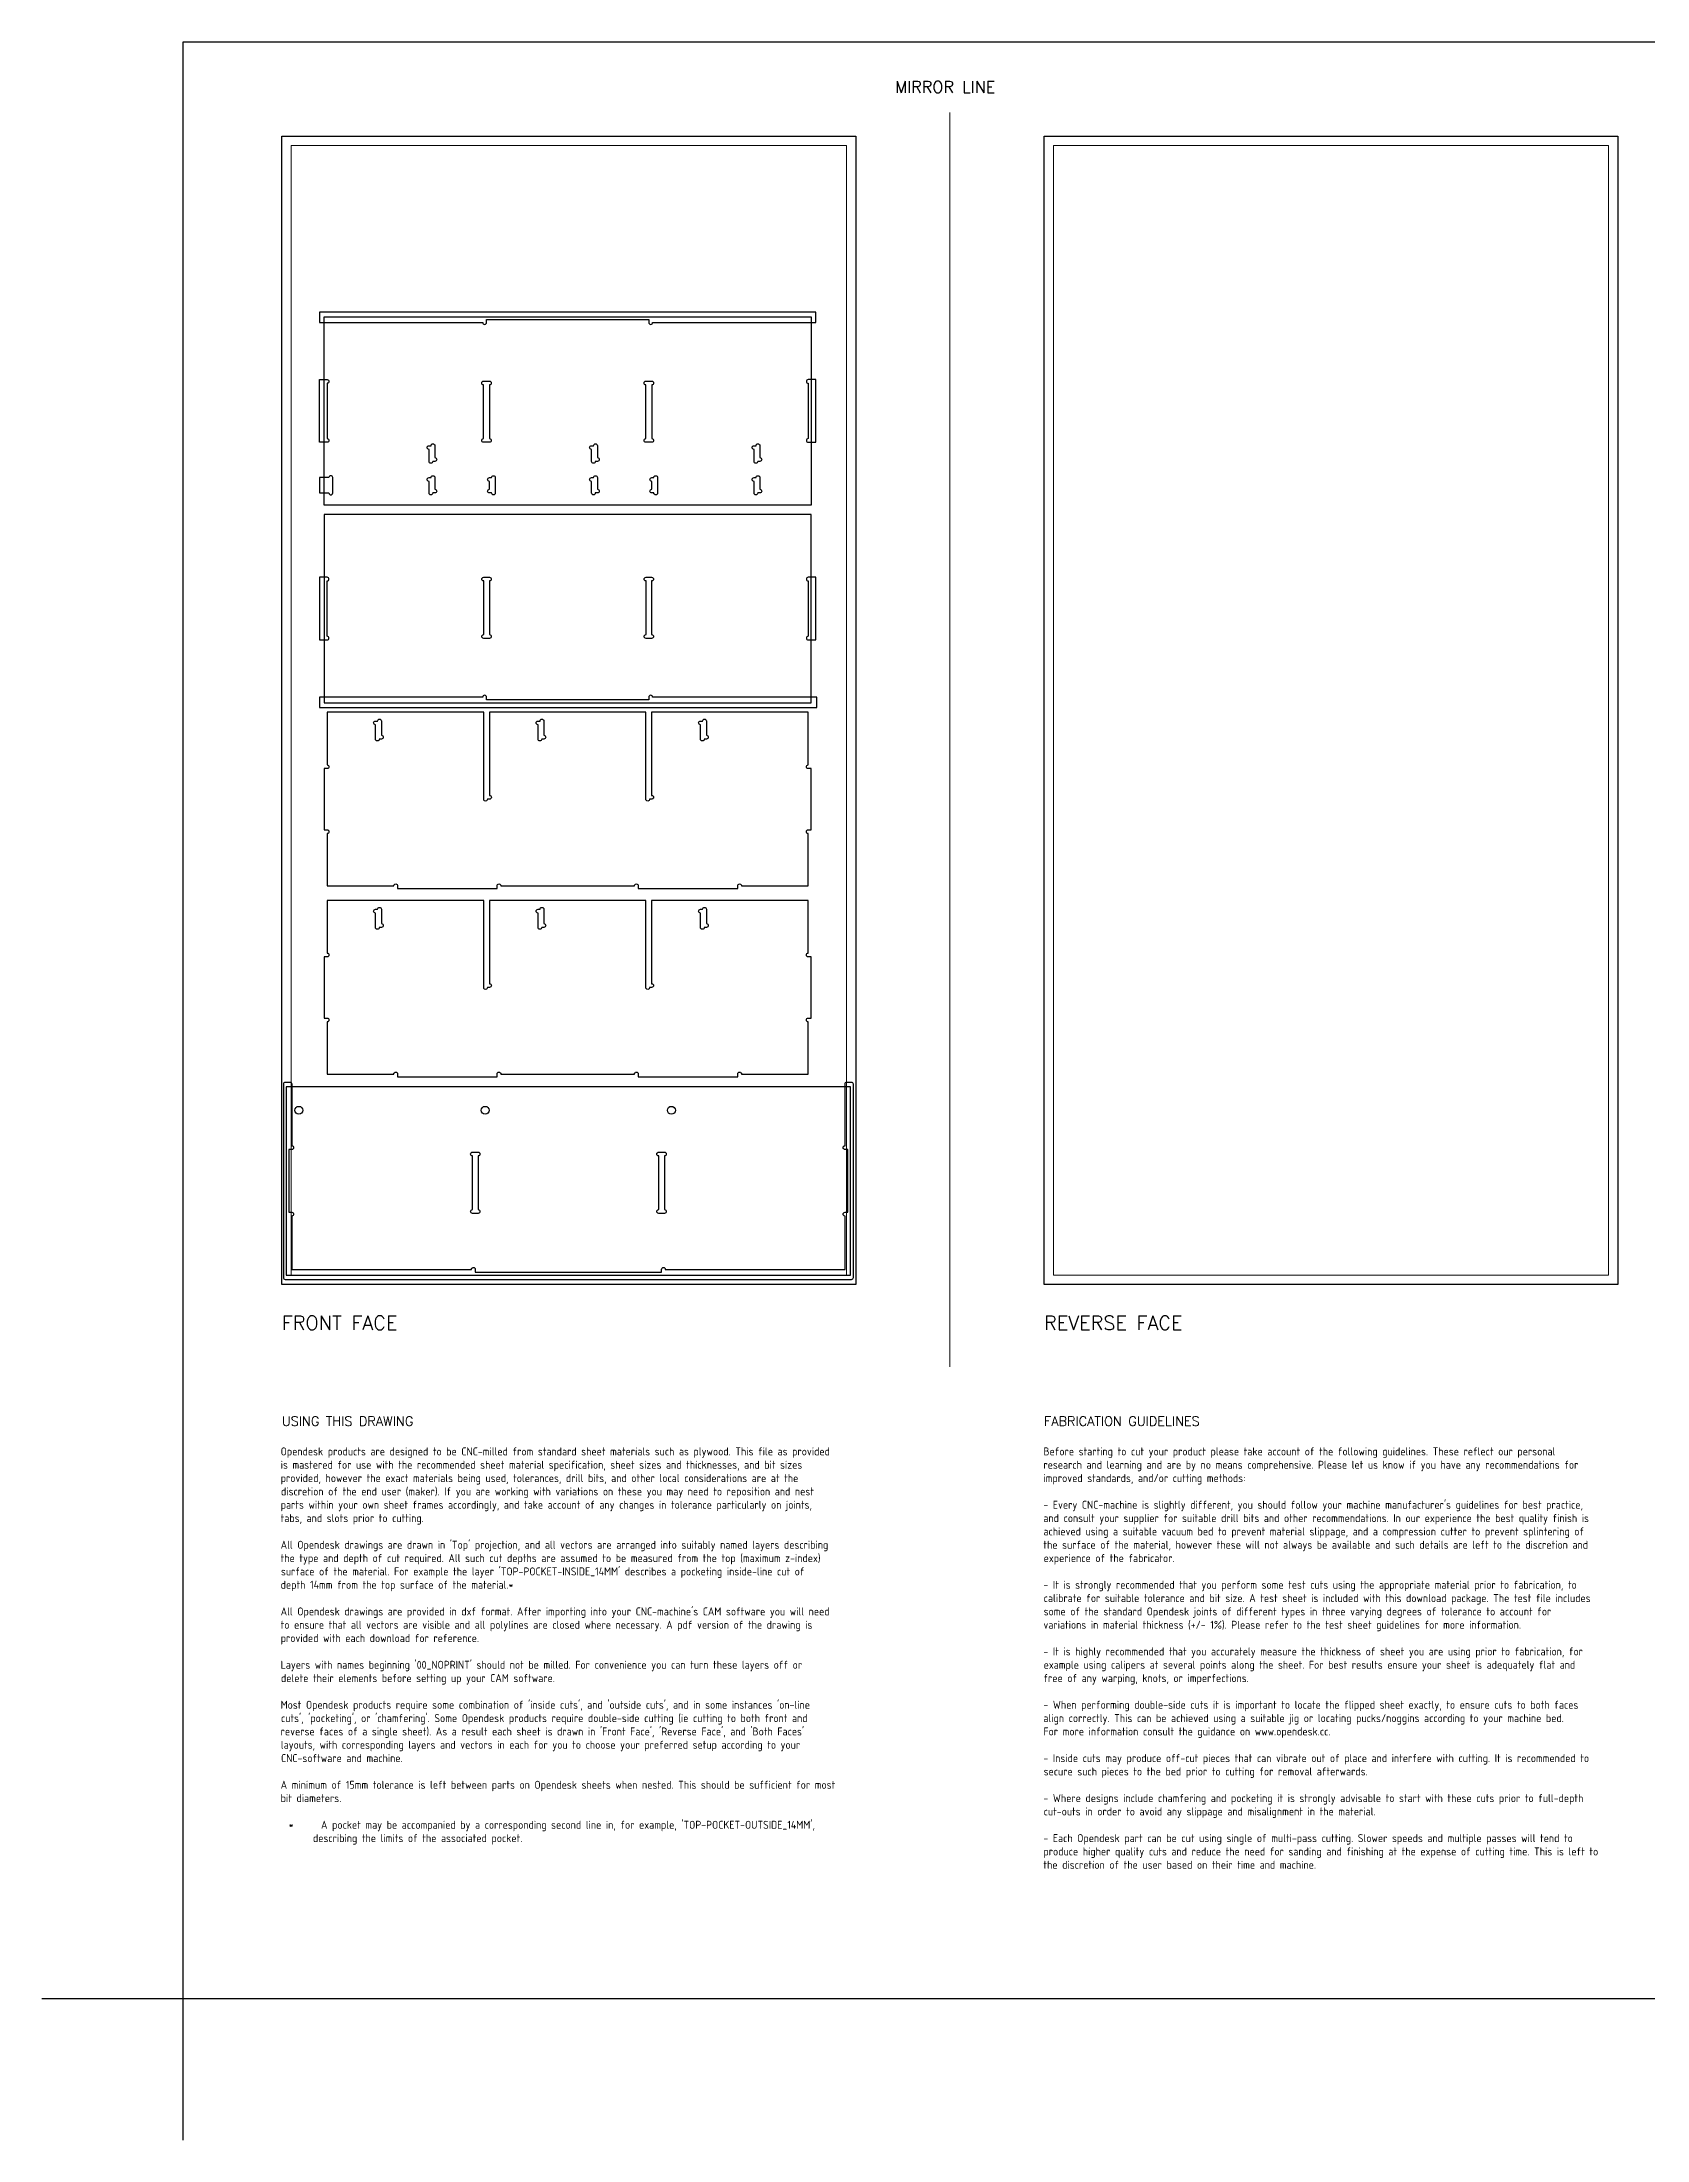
# Model space of a CAD drawing. Header units: millimetres. Extents: x -300 to 5880, y -300 to 4158.
# Drawn here: x -300 to 3112, y -300 to 4158 of the extents above; entities that cross this region are included whole.
import ezdxf
from ezdxf.enums import TextEntityAlignment as Align

# ---------------------------------------------------------------- set-up
doc = ezdxf.new("R2010")
doc.units = ezdxf.units.MM
doc.layers.add('00-NOPRINT_TEXT', color=7, linetype='Continuous', lineweight=25)
doc.layers.add('00_NOPRINT_TOLERANCE', color=7, linetype='Continuous', lineweight=5)
for name, color, linetype, lineweight, true_color in [('BOARD_$TH-NOMINAL', 3, 'Continuous', 30, 0x00ff00), ('TOP-CUT-OUTSIDE_12.000MM', 60, 'Continuous', 25, 0xa0ff00), ('TOP-HOLE-16.063MM-DIAM_4.000MM', 190, 'Continuous', 25, 0x7e00ff), ('TOP-POCKET-INSIDE_6.000MM', 6, 'Continuous', 25, 0xff00e0)]:
    doc.layers.add(name, color=color, linetype=linetype, lineweight=lineweight, true_color=true_color)
doc.styles.add('OD-ISOCP-17_240', font='isocp.shx')
doc.styles.add('OD-ISOCP-17_241', font='isocp.shx')
doc.styles.add('OD-ISOCP-17_242', font='isocp.shx')
doc.styles.add('OD-ISOCP-17_243', font='isocp.shx')
doc.styles.add('OD-ISOCP-17_244', font='isocp.shx')
doc.styles.add('OD-ISOCP-17_245', font='isocp.shx')
doc.styles.add('OD-ISOCP-17_246', font='isocp.shx')
doc.styles.add('OD-ISOCP-17_247', font='isocp.shx')
doc.styles.add('OD-ISOCP-17_248', font='isocp.shx')
doc.styles.add('OD-ISOCP-17_249', font='isocp.shx')
doc.styles.add('OD-ISOCP-17_250', font='isocp.shx')
doc.styles.add('OD-ISOCP-17_251', font='isocp.shx')
doc.styles.add('OD-ISOCP-17_252', font='isocp.shx')
doc.styles.add('OD-ISOCP-17_253', font='isocp.shx')
doc.styles.add('OD-ISOCP-17_254', font='isocp.shx')
doc.styles.add('OD-ISOCP-17_255', font='isocp.shx')
doc.styles.add('OD-ISOCP-17_256', font='isocp.shx')
doc.styles.add('OD-ISOCP-17_257', font='isocp.shx')
doc.styles.add('OD-ISOCP-17_258', font='isocp.shx')
doc.styles.add('OD-ISOCP-17_259', font='isocp.shx')
doc.styles.add('OD-ISOCP-17_260', font='isocp.shx')
doc.styles.add('OD-ISOCP-17_261', font='isocp.shx')
doc.styles.add('OD-ISOCP-17_262', font='isocp.shx')
doc.styles.add('OD-ISOCP-17_263', font='isocp.shx')
doc.styles.add('OD-ISOCP-17_264', font='isocp.shx')
doc.styles.add('OD-ISOCP-17_265', font='isocp.shx')
doc.styles.add('OD-ISOCP-17_266', font='isocp.shx')
doc.styles.add('OD-ISOCP-17_267', font='isocp.shx')
doc.styles.add('OD-ISOCP-17_268', font='isocp.shx')
doc.styles.add('OD-ISOCP-17_269', font='isocp.shx')
doc.styles.add('OD-ISOCP-17_270', font='isocp.shx')
doc.styles.add('OD-ISOCP-17_271', font='isocp.shx')
doc.styles.add('OD-ISOCP-17_272', font='isocp.shx')
doc.styles.add('OD-ISOCP-17_273', font='isocp.shx')
doc.styles.add('OD-ISOCP-17_274', font='isocp.shx')
doc.styles.add('OD-ISOCP-17_275', font='isocp.shx')
doc.styles.add('OD-ISOCP-17_276', font='isocp.shx')
doc.styles.add('OD-ISOCP-17_277', font='isocp.shx')
doc.styles.add('OD-ISOCP-17_278', font='isocp.shx')
doc.styles.add('OD-ISOCP-17_279', font='isocp.shx')
doc.styles.add('OD-ISOCP-17_280', font='isocp.shx')
doc.styles.add('OD-ISOCP-17_281', font='isocp.shx')
doc.styles.add('OD-ISOCP-17_282', font='isocp.shx')
doc.styles.add('OD-ISOCP-17_283', font='isocp.shx')
doc.styles.add('OD-ISOCP-17_284', font='isocp.shx')
doc.styles.add('OD-ISOCP-17_285', font='isocp.shx')
doc.styles.add('OD-ISOCP-17_286', font='isocp.shx')
doc.styles.add('OD-ISOCP-17_287', font='isocp.shx')
doc.styles.add('OD-ISOCP-17_288', font='isocp.shx')
doc.styles.add('OD-SIMPLEX-20_87', font='simplex.shx')
doc.styles.add('OD-SIMPLEX-20_88', font='simplex.shx')
doc.styles.add('OD-SIMPLEX-25_89', font='simplex.shx')
doc.styles.add('OD-SIMPLEX-30_88', font='simplex.shx')
doc.styles.add('OD-SIMPLEX-30_89', font='simplex.shx')

# ---------------------------------------------------------------- blocks, each defined once
blk = doc.blocks.new('Borders Opendesk_7')
at = {"layer": '00-NOPRINT_TEXT'}
for p, q in [((0, 4158), (5880, 4158)), ((0, 0), (0, 4158)), ((0, 0), (-300, 0)), ((0, -300), (0, 0)), ((5880, 0), (0, 0))]:
    blk.add_line(p, q, dxfattribs=at)
at = {"layer": '00_NOPRINT_TOLERANCE', "ltscale": 0.379043}
blk.add_line((1630, 1343.2), (1630, 4008), dxfattribs=at)
at = {"layer": '00_NOPRINT_TOLERANCE', "ltscale": 0.379202}
for p, q in [((210, 3958), (1430, 3958)), ((210, 1518), (210, 3958)), ((1430, 3958), (1430, 1518)), ((1830, 3958), (3050, 3958)), ((1830, 1518), (1830, 3958)), ((3050, 3958), (3050, 1518)), ((1430, 1518), (210, 1518)), ((3050, 1518), (1830, 1518))]:
    blk.add_line(p, q, dxfattribs=at)
at = {"layer": '00_NOPRINT_TOLERANCE', "ltscale": 0.380876}
for p, q in [((230, 3938), (1410, 3938)), ((1850, 3938), (3030, 3938)), ((1410, 1538), (230, 1538)), ((3030, 1538), (1850, 1538))]:
    blk.add_line(p, q, dxfattribs=at)
at = {"layer": '00_NOPRINT_TOLERANCE', "ltscale": 0.380023}
for p, q in [((230, 1538), (230, 3938)), ((1410, 3938), (1410, 1538)), ((1850, 1538), (1850, 3938)), ((3030, 3938), (3030, 1538))]:
    blk.add_line(p, q, dxfattribs=at)
at = {"layer": 'BOARD_$TH-NOMINAL'}
for p, q in [((210, 3958), (1430, 3958)), ((210, 1518), (210, 3958)), ((1430, 3958), (1430, 1518)), ((1830, 3958), (3050, 3958)), ((1830, 1518), (1830, 3958)), ((3050, 3958), (3050, 1518)), ((1430, 1518), (210, 1518)), ((3050, 1518), (1830, 1518))]:
    blk.add_line(p, q, dxfattribs=at)
at = {"layer": '00-NOPRINT_TEXT', "style": 'OD-SIMPLEX-25_89'}
blk.add_text('MIRROR LINE', height=25, dxfattribs=at).set_placement((1513.3, 4049.9))
at = {"layer": '00-NOPRINT_TEXT', "color": 7}
for s, height, style, p in [('FRONT FACE', 30, 'OD-SIMPLEX-30_89', (210, 1451.3)), ('REVERSE FACE', 30, 'OD-SIMPLEX-30_88', (1830, 1451.3)), ('USING THIS DRAWING', 20, 'OD-SIMPLEX-20_88', (210, 1237.4)), ('FABRICATION GUIDELINES', 20, 'OD-SIMPLEX-20_87', (1830, 1237.4))]:
    blk.add_text(s, height=height, dxfattribs=dict(at, style=style)).set_placement(p, align=Align.TOP_LEFT)
for s, style, p in [('Opendesk products are designed to be CNC-milled from standard sheet materials such as plywood. This file as provided', 'OD-ISOCP-17_265', (207.4, 1154.7)), ('Before starting to cut your product please take account of the following guidelines. These reflect our personal', 'OD-ISOCP-17_240', (1828.7, 1154.7)), ('is mastered for use with the recommended sheet material specification, sheet sizes and thicknesses, and bit sizes', 'OD-ISOCP-17_266', (207.4, 1126.3)), ('provided, however the exact materials being used, tolerances, drill bits, and other local considerations are at the', 'OD-ISOCP-17_267', (207.4, 1098)), ('research and learning and are by no means comprehensive. Please let us know if you have any recommendations for', 'OD-ISOCP-17_241', (1828.7, 1126.3)), ('improved standards, and/or cutting methods:', 'OD-ISOCP-17_242', (1828.7, 1098)), ('discretion of the end user (maker). If you are working with variations on these you may need to reposition and nest', 'OD-ISOCP-17_268', (208.1, 1069.7)), ('tabs, and slots prior to cutting.', 'OD-ISOCP-17_270', (207.4, 1013)), ('parts within your own sheet frames accordingly, and take account of any changes in tolerance particularly on joints,', 'OD-ISOCP-17_269', (207.4, 1041.3)), ("- Every CNC-machine is slightly different, you should follow your machine manufacturer's guidelines for best practice,", 'OD-ISOCP-17_243', (1828.7, 1041.3)), ('and consult your supplier for suitable drill bits and other recommendations. In our experience the best quality finish is', 'OD-ISOCP-17_244', (1828.7, 1013)), ('achieved using a suitable vacuum bed to prevent material slippage, and a compression cutter to prevent splintering of', 'OD-ISOCP-17_245', (1828.7, 984.7)), ('the type and depth of cut required. All such cut depths are assumed to be measured from the top (maximum z-index)', 'OD-ISOCP-17_272', (207.4, 928)), ("All Opendesk drawings are drawn in 'Top' projection, and all vectors are arranged into suitably named layers describing", 'OD-ISOCP-17_271', (207.4, 956.3)), ('the surface of the material, however these will not always be available and such details are left to the discretion and', 'OD-ISOCP-17_246', (1828.7, 956.3)), ('experience of the fabricator.', 'OD-ISOCP-17_247', (1829.2, 928)), ("surface of the material. For example the layer 'TOP-POCKET-INSIDE_14MM' describes a pocketing inside-line cut of", 'OD-ISOCP-17_273', (208, 899.7)), ('depth 14mm from the top surface of the material.*', 'OD-ISOCP-17_274', (207.4, 871.3)), ('- It is strongly recommended that you perform some test cuts using the appropriate material prior to fabrication, to', 'OD-ISOCP-17_248', (1828.7, 871.3)), ('calibrate for suitable tolerance and bit size. A test sheet is included with this download package. The test file includes', 'OD-ISOCP-17_249', (1829.3, 843)), ('to ensure that all vectors are visible and all polylines are closed where necessary. A pdf version of the drawing is', 'OD-ISOCP-17_276', (207.4, 786.3)), ("All Opendesk drawings are provided in dxf format. After importing into your CNC-machine's CAM software you will need", 'OD-ISOCP-17_275', (207.4, 814.7)), ('variations in material thickness (+/- 1%). Please refer to the test sheet guidelines for more information.', 'OD-ISOCP-17_251', (1828.7, 786.3)), ('some of the standard Opendesk joints of different types in three varying degrees of tolerance to account for', 'OD-ISOCP-17_250', (1829.2, 814.7)), ('provided with each download for reference.', 'OD-ISOCP-17_277', (207.4, 758)), ("Layers with names beginning '00_NOPRINT' should not be milled. For convenience you can turn these layers off or", 'OD-ISOCP-17_278', (207.4, 701.3)), ('- It is highly recommended that you accurately measure the thickness of sheet you are using prior to fabrication, for', 'OD-ISOCP-17_252', (1828.7, 729.7)), ('example using calipers at several points along the sheet. For best results ensure your sheet is adequately flat and', 'OD-ISOCP-17_253', (1829.2, 701.3)), ('delete their elements before setting up your CAM software.', 'OD-ISOCP-17_279', (208.1, 673)), ('free of any warping, knots, or imperfections.', 'OD-ISOCP-17_254', (1828.7, 673)), ("Most Opendesk products require some combination of 'inside cuts', and 'outside cuts', and in some instances 'on-line", 'OD-ISOCP-17_280', (207.4, 616.3)), ('- When performing double-side cuts it is important to locate the flipped sheet exactly, to ensure cuts to both faces', 'OD-ISOCP-17_255', (1828.7, 616.3)), ("reverse faces of a single sheet). As a result each sheet is drawn in 'Front Face', 'Reverse Face', and 'Both Faces'", 'OD-ISOCP-17_282', (207.4, 559.7)), ("cuts', 'pocketing', or 'chamfering'. Some Opendesk products require double-side cutting (ie cutting to both front and", 'OD-ISOCP-17_281', (208.1, 588)), ('align correctly. This can be achieved using a suitable jig or locating pucks/noggins according to your machine bed.', 'OD-ISOCP-17_256', (1828.7, 588)), ('layouts, with corresponding layers and vectors in each for you to choose your preferred setup according to your', 'OD-ISOCP-17_283', (207.8, 531.3)), ('For more information consult the guidance on www.opendesk.cc.', 'OD-ISOCP-17_257', (1828.7, 559.7)), ('CNC-software and machine.', 'OD-ISOCP-17_284', (208.2, 503)), ('- Inside cuts may produce off-cut pieces that can vibrate out of place and interfere with cutting. It is recommended to', 'OD-ISOCP-17_258', (1828.7, 503)), ('secure such pieces to the bed prior to cutting for removal afterwards.', 'OD-ISOCP-17_259', (1829.2, 474.7)), ('A minimum of 15mm tolerance is left between parts on Opendesk sheets when nested. This should be sufficient for most', 'OD-ISOCP-17_285', (207.4, 446.3)), ('bit diameters.', 'OD-ISOCP-17_286', (207.4, 418)), ('- Where designs include chamfering and pocketing it is strongly advisable to start with these cuts prior to full-depth', 'OD-ISOCP-17_260', (1828.7, 418)), ('cut-outs in order to avoid any slippage and misalignment in the material.', 'OD-ISOCP-17_261', (1829.3, 389.7)), ("*      A pocket may be accompanied by a corresponding second line in, for example, 'TOP-POCKET-OUTSIDE_14MM',", 'OD-ISOCP-17_287', (224.4, 361.3)), ('describing the limits of the associated pocket.', 'OD-ISOCP-17_288', (276.1, 333)), ('- Each Opendesk part can be cut using single of multi-pass cutting. Slower speeds and multiple passes will tend to', 'OD-ISOCP-17_262', (1828.7, 333)), ('produce higher quality cuts and reduce the need for sanding and finishing at the expense of cutting time. This is left to', 'OD-ISOCP-17_263', (1828.7, 304.7)), ('the discretion of the user based on their time and machine.', 'OD-ISOCP-17_264', (1828.7, 276.3))]:
    blk.add_text(s, height=17, dxfattribs=dict(at, style=style)).set_placement(p)

msp = doc.modelspace()

# ---------------------------------------------------------------- linework, layer by layer
at = {"layer": 'TOP-CUT-OUTSIDE_12.000MM'}
for points in [[(1335, 3574), (1335, 3174), (300, 3174), (300, 3574)], [(1335, 3154), (300, 3154), (300, 2754), (1335, 2754)], [(219, 1538), (1419, 1538), (1419, 1938), (219, 1938)]]:
    msp.add_lwpolyline(points, close=True, dxfattribs=at)
for points in [[(647, 2549, -1.00000032), (639, 2549), (639, 2734), (306, 2734), (306, 2622, -1), (306, 2614), (300, 2614), (300, 2484), (306, 2484, -1), (306, 2476), (306, 2365), (448, 2365, -1), (456, 2365), (456, 2359), (667.5, 2359), (667.5, 2365, -1), (675.5, 2365), (959.5, 2365, -1), (967.5, 2365), (967.5, 2359), (1179, 2359), (1179, 2365, -1), (1187, 2365), (1329, 2365), (1329, 2476, -1), (1329, 2484), (1335, 2484), (1335, 2614), (1329, 2614, -1), (1329, 2622), (1329, 2734), (996, 2734), (996, 2557, -1), (996, 2549), (991.6, 2549, -1), (983.6, 2549), (983.6, 2734), (651.4, 2734), (651.4, 2557, -0.99999974), (651.4, 2549), (647, 2549)], [(647, 2149, -1.00000032), (639, 2149), (639, 2334), (306, 2334), (306, 2222, -1), (306, 2214), (300, 2214), (300, 2084), (306, 2084, -1), (306, 2076), (306, 1965), (448, 1965, -1), (456, 1965), (456, 1959), (667.5, 1959), (667.5, 1965, -1), (675.5, 1965), (959.5, 1965, -1), (967.5, 1965), (967.5, 1959), (1179, 1959), (1179, 1965, -1), (1187, 1965), (1329, 1965), (1329, 2076, -1), (1329, 2084), (1335, 2084), (1335, 2214), (1329, 2214, -1), (1329, 2222), (1329, 2334), (996, 2334), (996, 2157, -1), (996, 2149), (991.6, 2149, -1), (983.6, 2149), (983.6, 2334), (651.4, 2334), (651.4, 2157, -0.99999974), (651.4, 2149), (647, 2149)]]:
    msp.add_lwpolyline(points, format="xyb", dxfattribs=at)
at = {"layer": 'TOP-HOLE-16.063MM-DIAM_4.000MM'}
for centre in [(246, 1888), (642.11, 1888), (1038.033, 1888)]:
    msp.add_circle(centre, 8.385, dxfattribs=at)
at = {"layer": 'TOP-POCKET-INSIDE_6.000MM'}
for points in [[(998, 3562), (1345, 3562), (1345, 3584), (290, 3584), (290, 3562), (637, 3562, 1), (645, 3562), (645, 3568), (990, 3568), (990, 3562, 1)], [(306, 3440.666, -1), (306, 3432.666), (306, 3315.333, -1), (306, 3307.333), (290, 3307.333), (290, 3440.666)], [(651.2, 3437.333, -1), (651.2, 3429.333), (651.2, 3315.333, -1), (651.2, 3307.333), (638.8, 3307.333, -1), (638.8, 3315.333), (638.8, 3429.333, -1), (638.8, 3437.333)], [(983.8, 3429.333, -1), (983.8, 3437.333), (996.2, 3437.333, -1), (996.2, 3429.333), (996.2, 3315.333, -1), (996.2, 3307.333), (983.8, 3307.333, -1), (983.8, 3315.333)], [(1329, 3307.333), (1345, 3307.333), (1345, 3440.666), (1329, 3440.666, 1), (1329, 3432.666), (1329, 3315.333, 1)], [(530.77, 3266.736, -1), (522.77, 3266.736), (522.77, 3292.137, -1), (522.77, 3300.137), (527.18, 3300.137, -1), (535.18, 3300.137), (535.18, 3274.736, -1), (535.18, 3266.736)], [(868.18, 3292.137, -1), (868.18, 3300.137), (872.59, 3300.137, -1), (880.59, 3300.137), (880.59, 3274.736, -1), (880.59, 3266.736), (876.18, 3266.736, -1), (868.18, 3266.736)], [(1213.59, 3292.137, -1), (1213.59, 3300.137), (1218, 3300.137, -1), (1226, 3300.137), (1226, 3274.736, -1), (1226, 3266.736), (1221.59, 3266.736, -1), (1213.59, 3266.736)], [(318, 3199.736), (318, 3232.391, 1), (310, 3232.391), (290, 3232.391), (290, 3199.736), (310, 3199.736, 1)], [(522.77, 3224.391, -1), (522.77, 3232.391), (527.18, 3232.391, -1), (535.18, 3232.391), (535.18, 3207.736, -1), (535.18, 3199.736), (530.77, 3199.736, -1), (522.77, 3199.736)], [(655.61, 3232.391, -1), (663.61, 3232.391), (663.61, 3199.736, -1), (655.61, 3199.736), (651.2, 3199.736, -1), (651.2, 3207.736), (651.2, 3224.391, -1), (651.2, 3232.391)], [(868.18, 3224.391, -1), (868.18, 3232.391), (872.59, 3232.391, -1), (880.59, 3232.391), (880.59, 3207.736, -1), (880.59, 3199.736), (876.18, 3199.736, -1), (868.18, 3199.736)], [(1008.61, 3199.736, -1), (1000.61, 3199.736), (996.2, 3199.736, -1), (996.2, 3207.736), (996.2, 3224.391, -1), (996.2, 3232.391), (1000.61, 3232.391, -1), (1008.61, 3232.391)], [(1213.59, 3232.391), (1218, 3232.391, -1), (1226, 3232.391), (1226, 3207.736, -1), (1226, 3199.736), (1221.59, 3199.736, -1), (1213.59, 3199.736), (1213.59, 3224.391, -1)], [(306, 3012.667, 1), (306, 3020.667), (290, 3020.667), (290, 2887.334), (306, 2887.334, 1), (306, 2895.334)], [(639, 2890.667, -1), (639, 2898.667), (639, 3012.667, -1), (639, 3020.667), (651, 3020.667, -1), (651, 3012.667), (651, 2898.667, -1), (651, 2890.667)], [(996, 3020.667, -1), (996, 3012.667), (996, 2898.667, -1), (996, 2890.667), (984, 2890.667, -1), (984, 2898.667), (984, 3012.667, -1), (984, 3020.667)], [(1329, 2887.334), (1345, 2887.334), (1345, 3020.667), (1329, 3020.667, 1), (1329, 3012.667), (1329, 2895.334, 1)], [(990, 2760), (645, 2760), (645, 2766, 1), (637, 2766), (290, 2766), (290, 2744), (1347, 2744), (1347, 2766), (998, 2766, 1), (990, 2766)], [(409, 2676.742), (409, 2707.09, -1), (409, 2715.09), (413.41, 2715.09, -1), (421.41, 2715.09), (421.41, 2684.742, -1), (421.41, 2676.742), (417, 2676.742, -1)], [(766.82, 2684.742, -1), (766.82, 2676.742), (762.41, 2676.742, -1), (754.41, 2676.742), (754.41, 2707.09, -1), (754.41, 2715.09), (758.82, 2715.09, -1), (766.82, 2715.09)], [(1112.23, 2684.742, -1), (1112.23, 2676.742), (1107.82, 2676.742, -1), (1099.82, 2676.742), (1099.82, 2707.09, -1), (1099.82, 2715.09), (1104.23, 2715.09, -1), (1112.23, 2715.09)], [(417, 2276.742, -1), (409, 2276.742), (409, 2307.09, -1), (409, 2315.09), (413.41, 2315.09, -1), (421.41, 2315.09), (421.41, 2284.742, -1), (421.41, 2276.742)], [(762.41, 2276.742, -1), (754.41, 2276.742), (754.41, 2307.09, -1), (754.41, 2315.09), (758.82, 2315.09, -1), (766.82, 2315.09), (766.82, 2284.742, -1), (766.82, 2276.742)], [(1099.82, 2276.742), (1099.82, 2307.09, -1), (1099.82, 2315.09), (1104.23, 2315.09, -1), (1112.23, 2315.09), (1112.23, 2284.742, -1), (1112.23, 2276.742), (1107.82, 2276.742, -1)], [(1424, 1532, -0.41421356), (1420, 1528), (218, 1528, -0.41421356), (214, 1532), (214, 1944, -0.41421356), (218, 1948), (227, 1948, -0.41421356), (231, 1944), (231, 1812.667, -1), (231, 1804.667), (225, 1804.667), (225, 1671.334), (231, 1671.334, -1), (231, 1663.334), (231, 1550), (613, 1550, -1), (621, 1550), (621, 1544), (1017, 1544), (1017, 1550, -1), (1025, 1550), (1407, 1550), (1407, 1663.334, -1), (1407, 1671.334), (1413, 1671.334), (1413, 1804.667), (1407, 1804.667, -1), (1407, 1812.667), (1407, 1944, -0.41421356), (1411, 1948), (1420, 1948, -0.41421356), (1424, 1944)], [(627, 1791), (627, 1677, -1), (627, 1669), (615, 1669, -1), (615, 1677), (615, 1791, -1), (615, 1799), (627, 1799, -1)], [(1011, 1677), (1011, 1791, -1), (1011, 1799), (1023, 1799, -1), (1023, 1791), (1023, 1677, -1), (1023, 1669), (1011, 1669, -1)]]:
    msp.add_lwpolyline(points, format="xyb", close=True, dxfattribs=at)

# ---------------------------------------------------------------- block references
msp.add_blockref('Borders Opendesk_7', (0, 0))

doc.saveas('drawing.dxf')
